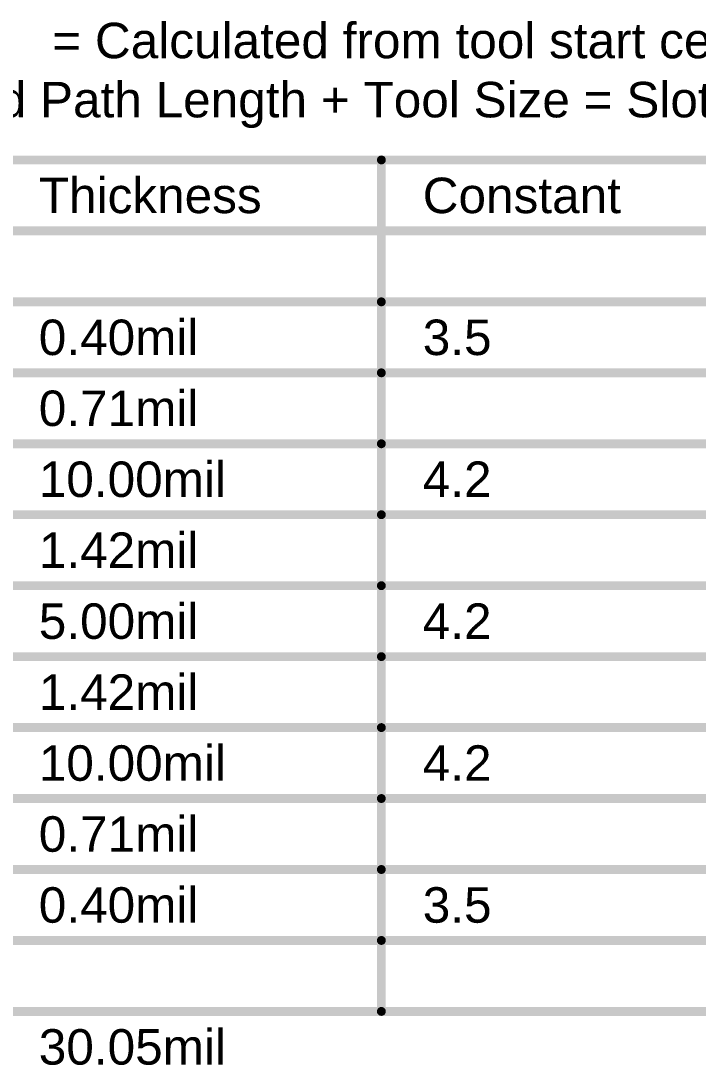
# Model space of a CAD drawing. Header units: inches. Extents: x -3 to 423, y -3 to 110.
# Drawn here: x 129.46 to 158.57, y -0.58 to 44.28 of the extents above; entities that cross this region are included whole.
import ezdxf

# ---------------------------------------------------------------- set-up
doc = ezdxf.new("R2010")
doc.units = ezdxf.units.IN
doc.layers.add('Drill Drawing', color=1, linetype='Continuous')
doc.layers.add('Mechanical 3', color=76, linetype='Continuous')
doc.styles.add('Arial', font='', dxfattribs={"height": 0.2})
doc.styles.get('Arial').set_extended_font_data('Arial')

msp = doc.modelspace()

# ---------------------------------------------------------------- linework, layer by layer
at = {"layer": 'Mechanical 3'}
for points in [[(72.582, 38.303, 0.381, 0.381, 0), (187.868, 38.303, 0.381, 0.381, 0)], [(144.954, 1.727, 0.381, 0.381, 0), (144.954, 38.303, 0.381, 0.381, 0)], [(72.582, 35.255, 0.381, 0.381, 0), (187.868, 35.255, 0.381, 0.381, 0)], [(128.448, 32.207, 0.381, 0.381, 0), (144.954, 32.207, 0.381, 0.381, 0)], [(144.954, 32.207, 0.381, 0.381, 0), (159.428, 32.207, 0.381, 0.381, 0)], [(128.448, 29.159, 0.381, 0.381, 0), (144.954, 29.159, 0.381, 0.381, 0)], [(144.954, 29.159, 0.381, 0.381, 0), (159.428, 29.159, 0.381, 0.381, 0)], [(128.448, 26.111, 0.381, 0.381, 0), (144.954, 26.111, 0.381, 0.381, 0)], [(144.954, 26.111, 0.381, 0.381, 0), (159.428, 26.111, 0.381, 0.381, 0)], [(128.448, 23.063, 0.381, 0.381, 0), (144.954, 23.063, 0.381, 0.381, 0)], [(144.954, 23.063, 0.381, 0.381, 0), (159.428, 23.063, 0.381, 0.381, 0)], [(128.448, 20.015, 0.381, 0.381, 0), (144.954, 20.015, 0.381, 0.381, 0)], [(144.954, 20.015, 0.381, 0.381, 0), (159.428, 20.015, 0.381, 0.381, 0)], [(128.448, 16.967, 0.381, 0.381, 0), (144.954, 16.967, 0.381, 0.381, 0)], [(144.954, 16.967, 0.381, 0.381, 0), (159.428, 16.967, 0.381, 0.381, 0)], [(128.448, 13.919, 0.381, 0.381, 0), (144.954, 13.919, 0.381, 0.381, 0)], [(144.954, 13.919, 0.381, 0.381, 0), (159.428, 13.919, 0.381, 0.381, 0)], [(128.448, 10.871, 0.381, 0.381, 0), (144.954, 10.871, 0.381, 0.381, 0)], [(144.954, 10.871, 0.381, 0.381, 0), (159.428, 10.871, 0.381, 0.381, 0)], [(128.448, 7.823, 0.381, 0.381, 0), (144.954, 7.823, 0.381, 0.381, 0)], [(144.954, 7.823, 0.381, 0.381, 0), (159.428, 7.823, 0.381, 0.381, 0)], [(128.448, 4.775, 0.381, 0.381, 0), (144.954, 4.775, 0.381, 0.381, 0)], [(144.954, 4.775, 0.381, 0.381, 0), (159.428, 4.775, 0.381, 0.381, 0)], [(128.448, 1.727, 0.381, 0.381, 0), (144.954, 1.727, 0.381, 0.381, 0)], [(144.954, 1.727, 0.381, 0.381, 0), (159.428, 1.727, 0.381, 0.381, 0)]]:
    msp.add_lwpolyline(points, format="xyseb", dxfattribs=at)
for points in [[(144.858, 38.303, 0.191, 0.191, 1), (145.049, 38.303, 0.191, 0.191, 1)], [(144.858, 32.207, 0.191, 0.191, 1), (145.049, 32.207, 0.191, 0.191, 1)], [(144.858, 32.207, 0.191, 0.191, 1), (145.049, 32.207, 0.191, 0.191, 1)], [(144.858, 29.159, 0.191, 0.191, 1), (145.049, 29.159, 0.191, 0.191, 1)], [(144.858, 29.159, 0.191, 0.191, 1), (145.049, 29.159, 0.191, 0.191, 1)], [(144.858, 26.111, 0.191, 0.191, 1), (145.049, 26.111, 0.191, 0.191, 1)], [(144.858, 26.111, 0.191, 0.191, 1), (145.049, 26.111, 0.191, 0.191, 1)], [(144.858, 23.063, 0.191, 0.191, 1), (145.049, 23.063, 0.191, 0.191, 1)], [(144.858, 23.063, 0.191, 0.191, 1), (145.049, 23.063, 0.191, 0.191, 1)], [(144.858, 20.015, 0.191, 0.191, 1), (145.049, 20.015, 0.191, 0.191, 1)], [(144.858, 20.015, 0.191, 0.191, 1), (145.049, 20.015, 0.191, 0.191, 1)], [(144.858, 16.967, 0.191, 0.191, 1), (145.049, 16.967, 0.191, 0.191, 1)], [(144.858, 16.967, 0.191, 0.191, 1), (145.049, 16.967, 0.191, 0.191, 1)], [(144.858, 13.919, 0.191, 0.191, 1), (145.049, 13.919, 0.191, 0.191, 1)], [(144.858, 13.919, 0.191, 0.191, 1), (145.049, 13.919, 0.191, 0.191, 1)], [(144.858, 10.871, 0.191, 0.191, 1), (145.049, 10.871, 0.191, 0.191, 1)], [(144.858, 10.871, 0.191, 0.191, 1), (145.049, 10.871, 0.191, 0.191, 1)], [(144.858, 7.823, 0.191, 0.191, 1), (145.049, 7.823, 0.191, 0.191, 1)], [(144.858, 7.823, 0.191, 0.191, 1), (145.049, 7.823, 0.191, 0.191, 1)], [(144.858, 4.775, 0.191, 0.191, 1), (145.049, 4.775, 0.191, 0.191, 1)], [(144.858, 4.775, 0.191, 0.191, 1), (145.049, 4.775, 0.191, 0.191, 1)], [(144.858, 1.727, 0.191, 0.191, 1), (145.049, 1.727, 0.191, 0.191, 1)], [(144.858, 1.727, 0.191, 0.191, 1), (145.049, 1.727, 0.191, 0.191, 1)], [(144.858, 1.727, 0.191, 0.191, 1), (145.049, 1.727, 0.191, 0.191, 1)]]:
    msp.add_lwpolyline(points, format="xyseb", close=True, dxfattribs=at)

# ---------------------------------------------------------------- texts
at = {"layer": 'Drill Drawing', "style": 'Arial'}
for s, p in [('= Calculated from tool start centre position to tool end centre position.', (130.806, 42.671)), (' = Routed Path Length + Tool Size = Slot length as defined in the PCB layout', (120.396, 40.132))]:
    msp.add_text(s, height=1.524, dxfattribs=at).set_placement(p)
at = {"layer": 'Mechanical 3', "style": 'Arial'}
for s, p in [('Thickness', (130.226, 36.017)), ('Constant', (146.732, 36.017)), ('0.40mil', (130.226, 29.921)), ('3.5', (146.732, 29.921)), ('0.71mil', (130.226, 26.873)), ('10.00mil', (130.226, 23.825)), ('4.2', (146.732, 23.825)), ('1.42mil', (130.226, 20.777)), ('5.00mil', (130.226, 17.729)), ('4.2', (146.732, 17.729)), ('1.42mil', (130.226, 14.681)), ('10.00mil', (130.226, 11.633)), ('4.2', (146.732, 11.633)), ('0.71mil', (130.226, 8.585)), ('0.40mil', (130.226, 5.537)), ('3.5', (146.732, 5.537)), ('30.05mil', (130.226, -0.559))]:
    msp.add_text(s, height=1.524, dxfattribs=at).set_placement(p)

doc.saveas('drawing.dxf')
